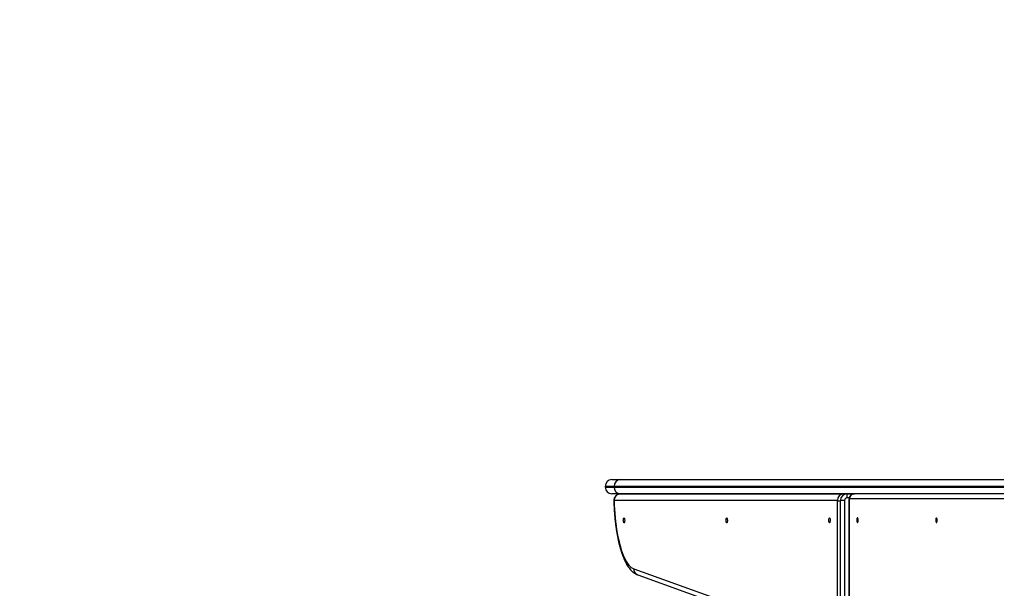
# Model space of a CAD drawing. Header units: millimetres. Extents: x -6332 to 8932, y -6739 to 7096.
# Drawn here: x -4886 to -3440, y 700 to 1542 of the extents above; entities that cross this region are included whole.
import ezdxf

# ---------------------------------------------------------------- set-up
doc = ezdxf.new("R2010")
doc.units = ezdxf.units.MM
for name, color, linetype in [('DIKOM_ОБЪЕКТ', 7, 'Continuous'), ('DIKOM_РАЗМЕР_ЗОНА', 7, 'Continuous'), ('DIKOM_РАЗМЕР_ОБЪЕКТА', 7, 'Continuous')]:
    doc.layers.add(name, color=color, linetype=linetype)
doc.styles.add('style1', font='arial.ttf', dxfattribs={"width": 0.8})
doc.dimstyles.new('1-50', dxfattribs={"dimtxt": 300, "dimasz": 200, "dimexe": 100, "dimexo": 0, "dimgap": 100, "dimtad": 1, "dimtxsty": 'style1', "dimcen": 200, "dimclrd": 7, "dimclre": 7, "dimclrt": 7, "dimadec": 1, "dimazin": 2, "dimtfac": 1, "dimtmove": 0, "dimatfit": 2, "dimfxl": 0, "dimlwd": 25, "dimlwe": 18, "dimarcsym": 0})

# ---------------------------------------------------------------- blocks, each defined once
blk = doc.blocks.new('*D9')
at = {"layer": 'Defpoints', "color": 0, "transparency": 16777216}
for p in [(777.2, 5594), (-4228.7, -3389.8), (7301.7, -3389.8)]:
    blk.add_point(p, dxfattribs=at)
at = {"layer": 'DIKOM_РАЗМЕР_ОБЪЕКТА', "color": 7, "lineweight": 18, "transparency": 16777216}
for p, q in [((777.2, 5594), (7401.7, 5594)), ((-4228.7, -3389.8), (7401.7, -3389.8))]:
    blk.add_line(p, q, dxfattribs=at)
at = {"layer": 'DIKOM_РАЗМЕР_ОБЪЕКТА', "color": 7, "lineweight": 25, "transparency": 16777216}
blk.add_line((7301.7, 5394), (7301.7, -3189.8), dxfattribs=at)
at = {"layer": 'DIKOM_РАЗМЕР_ОБЪЕКТА', "color": 7, "transparency": 16777216}
for points in [[(7268.4, 5394), (7335.1, 5394), (7301.7, 5594)], [(7268.4, -3189.8), (7335.1, -3189.8), (7301.7, -3389.8)]]:
    blk.add_solid(points, dxfattribs=at)
at = {"layer": 'DIKOM_РАЗМЕР_ОБЪЕКТА', "color": 7, "transparency": 16777216, "insert": (7048.6, 1153.7), "char_height": 300, "attachment_point": 5, "rotation": 90, "style": 'style1'}
blk.add_mtext('9000', dxfattribs=at)
blk = doc.blocks.new('*D10')
at = {"layer": 'Defpoints', "color": 0, "transparency": 16777216}
for p in [(4034.8, 3636.6), (-4490.8, -1960.5), (4034.8, -5533.4)]:
    blk.add_point(p, dxfattribs=at)
at = {"layer": 'DIKOM_РАЗМЕР_ОБЪЕКТА', "color": 7, "lineweight": 18, "transparency": 16777216}
for p, q in [((4034.8, 3636.6), (4034.8, -5633.4)), ((-4490.8, -1960.5), (-4490.8, -5633.4))]:
    blk.add_line(p, q, dxfattribs=at)
at = {"layer": 'DIKOM_РАЗМЕР_ОБЪЕКТА', "color": 7, "lineweight": 25, "transparency": 16777216}
blk.add_line((-4290.8, -5533.4), (3834.8, -5533.4), dxfattribs=at)
at = {"layer": 'DIKOM_РАЗМЕР_ОБЪЕКТА', "color": 7, "transparency": 16777216}
for points in [[(-4290.8, -5500.1), (-4290.8, -5566.7), (-4490.8, -5533.4)], [(3834.8, -5500.1), (3834.8, -5566.7), (4034.8, -5533.4)]]:
    blk.add_solid(points, dxfattribs=at)
at = {"layer": 'DIKOM_РАЗМЕР_ОБЪЕКТА', "color": 7, "transparency": 16777216, "insert": (308, -5280.2), "char_height": 300, "attachment_point": 5, "style": 'style1'}
blk.add_mtext('8500', dxfattribs=at)
blk = doc.blocks.new('*D11')
at = {"layer": 'Defpoints', "color": 0, "transparency": 16777216}
for p in [(1114.3, 7096.4), (-4349.6, -4627.3), (8831.8, -4627.3)]:
    blk.add_point(p, dxfattribs=at)
at = {"layer": 'DIKOM_РАЗМЕР_ЗОНА', "color": 7, "lineweight": 18, "transparency": 16777216}
for p, q in [((1114.3, 7096.4), (8931.8, 7096.4)), ((-4349.6, -4627.3), (8931.8, -4627.3))]:
    blk.add_line(p, q, dxfattribs=at)
at = {"layer": 'DIKOM_РАЗМЕР_ЗОНА', "color": 7, "lineweight": 25, "transparency": 16777216}
blk.add_line((8831.8, 6896.4), (8831.8, -4427.3), dxfattribs=at)
at = {"layer": 'DIKOM_РАЗМЕР_ЗОНА', "color": 7, "transparency": 16777216}
for points in [[(8798.4, 6896.4), (8865.1, 6896.4), (8831.8, 7096.4)], [(8798.4, -4427.3), (8865.1, -4427.3), (8831.8, -4627.3)]]:
    blk.add_solid(points, dxfattribs=at)
at = {"layer": 'DIKOM_РАЗМЕР_ЗОНА', "color": 7, "transparency": 16777216, "insert": (8578.6, 1308.2), "char_height": 300, "attachment_point": 5, "rotation": 90, "style": 'style1'}
blk.add_mtext('11750', dxfattribs=at)
blk = doc.blocks.new('*D12')
at = {"layer": 'Defpoints', "color": 0, "transparency": 16777216}
for p in [(6134.4, 3354.9), (-6332, -2644.9), (6134.4, -6639)]:
    blk.add_point(p, dxfattribs=at)
at = {"layer": 'DIKOM_РАЗМЕР_ЗОНА', "color": 7, "lineweight": 18, "transparency": 16777216}
for p, q in [((6134.4, 3354.9), (6134.4, -6739)), ((-6332, -2644.9), (-6332, -6739))]:
    blk.add_line(p, q, dxfattribs=at)
at = {"layer": 'DIKOM_РАЗМЕР_ЗОНА', "color": 7, "lineweight": 25, "transparency": 16777216}
blk.add_line((-6132, -6639), (5934.4, -6639), dxfattribs=at)
at = {"layer": 'DIKOM_РАЗМЕР_ЗОНА', "color": 7, "transparency": 16777216}
for points in [[(-6132, -6605.7), (-6132, -6672.3), (-6332, -6639)], [(5934.4, -6605.7), (5934.4, -6672.3), (6134.4, -6639)]]:
    blk.add_solid(points, dxfattribs=at)
at = {"layer": 'DIKOM_РАЗМЕР_ЗОНА', "color": 7, "transparency": 16777216, "insert": (-98.8, -6385.8), "char_height": 300, "attachment_point": 5, "style": 'style1'}
blk.add_mtext('12500', dxfattribs=at)

msp = doc.modelspace()

# ---------------------------------------------------------------- linework, layer by layer
at = {"layer": 'DIKOM_ОБЪЕКТ', "color": 7, "linetype": 'Continuous', "lineweight": 15}
for p, q in [((-4009.499, 861.087), (-3996.828, 861.087)), ((-3996.828, 861.087), (-3321.629, 861.087)), ((-4019.499, 851.087), (-4019.499, 850.087)), ((-4006.391, 851.087), (-4019.499, 851.087)), ((-4019.499, 850.087), (-4006.391, 850.087)), ((-3996.828, 840.087), (-4009.499, 840.087)), ((-3331.192, 851.087), (-4006.391, 851.087)), ((-4006.391, 851.087), (-4006.391, 850.087)), ((-4006.391, 850.087), (-3331.192, 850.087)), ((-3996.994, 839.852), (-3666.746, 839.852)), ((-3321.629, 840.087), (-3996.828, 840.087)), ((-3664.833, 839.852), (-3666.746, 839.852)), ((-3666.746, 839.852), (-3666.175, 839.66)), ((-3666.175, 839.66), (-3665.64, 839.11)), ((-3664.833, 839.852), (-3663.482, 839.852)), ((-3664.263, 839.66), (-3664.833, 839.852)), ((-3664.25, 839.651), (-3664.263, 839.66)), ((-3661.33, 834.087), (-3661.33, 840.087)), ((-3661.33, 840.087), (-3650.641, 840.087)), ((-4006.636, 829.556), (-4006.589, 829.64)), ((-4006.589, 829.64), (-4006.224, 829.807)), ((-4006.217, 830.012), (-4006.224, 829.911)), ((-4006.224, 829.911), (-4006.224, 829.807)), ((-4006.224, 829.807), (-4006.003, 823.471)), ((-4006.204, 830.106), (-4006.217, 830.012)), ((-4006.186, 830.19), (-4006.204, 830.106)), ((-4006.164, 830.258), (-4006.186, 830.19)), ((-4006.138, 830.31), (-4006.164, 830.258)), ((-4006.109, 830.342), (-4006.138, 830.31)), ((-4006.079, 830.352), (-4006.109, 830.342)), ((-3675.831, 830.352), (-4006.079, 830.352)), ((-3675.802, 830.343), (-3675.831, 830.352)), ((-3675.775, 830.314), (-3675.802, 830.343)), ((-3675.749, 830.268), (-3675.775, 830.314)), ((-3675.727, 830.206), (-3675.749, 830.268)), ((-3675.709, 830.13), (-3675.727, 830.206)), ((-3675.696, 830.044), (-3675.709, 830.13)), ((-3675.687, 829.95), (-3675.696, 830.044)), ((-3675.685, 829.853), (-3675.687, 829.95)), ((-3675.685, -50.148), (-3675.685, 829.853)), ((-3675.685, 829.853), (-3671.33, 829.853)), ((-3665.33, 830.087), (-3671.33, 830.087)), ((-3671.33, -49.913), (-3671.33, 830.087)), ((-3665.33, 830.087), (-3665.33, -49.913)), ((-3658.305, 834.087), (-3661.33, 834.087)), ((-3658.872, 830.087), (-3658.872, -49.913)), ((-3658.544, 830.087), (-3658.872, 830.087)), ((-3658.53, 830.575), (-3658.544, 830.087)), ((-3658.544, 830.087), (-3658.544, -49.913)), ((-3658.489, 831.043), (-3658.53, 830.575)), ((-3658.421, 831.476), (-3658.489, 831.043)), ((-3658.33, 831.854), (-3658.421, 831.476)), ((-3658.219, 832.165), (-3658.33, 831.854)), ((-3658.093, 832.397), (-3658.219, 832.165)), ((-3657.956, 832.539), (-3658.093, 832.397)), ((-3657.813, 832.587), (-3657.956, 832.539)), ((-3400.526, 832.587), (-3657.813, 832.587)), ((-4006.003, 823.471), (-4005.675, 817.189)), ((-4005.675, 817.189), (-4005.243, 810.981)), ((-4005.243, 810.981), (-4004.708, 804.868)), ((-4004.708, 804.868), (-4004.071, 798.87)), ((-4004.071, 798.87), (-4003.335, 793.007)), ((-3992.612, 800.563), (-3992.584, 801.712)), ((-3992.529, 799.447), (-3992.612, 800.563)), ((-3992.584, 801.712), (-3992.449, 802.767)), ((-3992.345, 798.482), (-3992.529, 799.447)), ((-3992.449, 802.767), (-3992.221, 803.614)), ((-3992.079, 797.774), (-3992.345, 798.482)), ((-3992.221, 803.614), (-3991.924, 804.163)), ((-3991.761, 797.4), (-3992.079, 797.774)), ((-3991.924, 804.163), (-3991.592, 804.352)), ((-3991.424, 797.4), (-3991.761, 797.4)), ((-3991.592, 804.352), (-3991.26, 804.163)), ((-3991.105, 797.774), (-3991.424, 797.4)), ((-3991.26, 804.163), (-3990.964, 803.614)), ((-3990.839, 798.482), (-3991.105, 797.774)), ((-3990.964, 803.614), (-3990.735, 802.767)), ((-3990.655, 799.447), (-3990.839, 798.482)), ((-3990.735, 802.767), (-3990.6, 801.712)), ((-3990.572, 800.563), (-3990.655, 799.447)), ((-3990.6, 801.712), (-3990.572, 800.563)), ((-3840.579, 800.563), (-3840.551, 801.712)), ((-3840.496, 799.447), (-3840.579, 800.563)), ((-3840.551, 801.712), (-3840.416, 802.767)), ((-3840.312, 798.482), (-3840.496, 799.447)), ((-3840.416, 802.767), (-3840.187, 803.614)), ((-3840.046, 797.774), (-3840.312, 798.482)), ((-3840.187, 803.614), (-3839.891, 804.163)), ((-3839.727, 797.4), (-3840.046, 797.774)), ((-3839.891, 804.163), (-3839.559, 804.352)), ((-3839.39, 797.4), (-3839.727, 797.4)), ((-3839.559, 804.352), (-3839.227, 804.163)), ((-3839.072, 797.774), (-3839.39, 797.4)), ((-3839.227, 804.163), (-3838.93, 803.614)), ((-3838.806, 798.482), (-3839.072, 797.774)), ((-3838.93, 803.614), (-3838.702, 802.767)), ((-3838.622, 799.447), (-3838.806, 798.482)), ((-3838.702, 802.767), (-3838.567, 801.712)), ((-3838.539, 800.563), (-3838.622, 799.447)), ((-3838.567, 801.712), (-3838.539, 800.563)), ((-3688.545, 800.563), (-3688.518, 801.712)), ((-3688.463, 799.447), (-3688.545, 800.563)), ((-3688.518, 801.712), (-3688.382, 802.767)), ((-3688.278, 798.482), (-3688.463, 799.447)), ((-3688.382, 802.767), (-3688.154, 803.614)), ((-3688.013, 797.774), (-3688.278, 798.482)), ((-3688.154, 803.614), (-3687.858, 804.163)), ((-3687.694, 797.4), (-3688.013, 797.774)), ((-3687.858, 804.163), (-3687.526, 804.352)), ((-3687.357, 797.4), (-3687.694, 797.4)), ((-3687.526, 804.352), (-3687.193, 804.163)), ((-3687.039, 797.774), (-3687.357, 797.4)), ((-3687.193, 804.163), (-3686.897, 803.614)), ((-3686.773, 798.482), (-3687.039, 797.774)), ((-3686.897, 803.614), (-3686.669, 802.767)), ((-3686.588, 799.447), (-3686.773, 798.482)), ((-3686.669, 802.767), (-3686.534, 801.712)), ((-3686.506, 800.563), (-3686.588, 799.447)), ((-3686.534, 801.712), (-3686.506, 800.563)), ((-3647.056, 802.493), (-3647.138, 801.376)), ((-3647.138, 801.376), (-3647.11, 800.228)), ((-3647.11, 800.228), (-3646.975, 799.172)), ((-3646.871, 803.457), (-3647.056, 802.493)), ((-3646.975, 799.172), (-3646.747, 798.325)), ((-3646.605, 804.165), (-3646.871, 803.457)), ((-3646.747, 798.325), (-3646.451, 797.776)), ((-3646.287, 804.539), (-3646.605, 804.165)), ((-3646.451, 797.776), (-3646.118, 797.587)), ((-3645.95, 804.539), (-3646.287, 804.539)), ((-3646.118, 797.587), (-3645.786, 797.776)), ((-3645.631, 804.165), (-3645.95, 804.539)), ((-3645.786, 797.776), (-3645.49, 798.325)), ((-3645.366, 803.457), (-3645.631, 804.165)), ((-3645.49, 798.325), (-3645.262, 799.172)), ((-3645.181, 802.493), (-3645.366, 803.457)), ((-3645.262, 799.172), (-3645.126, 800.228)), ((-3645.099, 801.376), (-3645.181, 802.493)), ((-3645.126, 800.228), (-3645.099, 801.376)), ((-3530.107, 802.493), (-3530.19, 801.376)), ((-3530.19, 801.376), (-3530.162, 800.228)), ((-3530.162, 800.228), (-3530.026, 799.172)), ((-3529.923, 803.457), (-3530.107, 802.493)), ((-3530.026, 799.172), (-3529.798, 798.325)), ((-3529.657, 804.165), (-3529.923, 803.457)), ((-3529.798, 798.325), (-3529.502, 797.776)), ((-3529.338, 804.539), (-3529.657, 804.165)), ((-3529.502, 797.776), (-3529.17, 797.587)), ((-3529.001, 804.539), (-3529.338, 804.539)), ((-3529.17, 797.587), (-3528.837, 797.776)), ((-3528.683, 804.165), (-3529.001, 804.539)), ((-3528.837, 797.776), (-3528.541, 798.325)), ((-3528.417, 803.457), (-3528.683, 804.165)), ((-3528.541, 798.325), (-3528.313, 799.172)), ((-3528.233, 802.493), (-3528.417, 803.457)), ((-3528.313, 799.172), (-3528.178, 800.228)), ((-3528.15, 801.376), (-3528.233, 802.493)), ((-3528.178, 800.228), (-3528.15, 801.376)), ((-4003.335, 793.007), (-4002.502, 787.297)), ((-4002.502, 787.297), (-4001.575, 781.761)), ((-4001.575, 781.761), (-4000.556, 776.414)), ((-4000.556, 776.414), (-3999.449, 771.277)), ((-3999.449, 771.277), (-3998.259, 766.365)), ((-3998.259, 766.365), (-3996.988, 761.694)), ((-3996.988, 761.694), (-3995.64, 757.279)), ((-3995.64, 757.279), (-3994.221, 753.136)), ((-3994.221, 753.136), (-3992.735, 749.278)), ((-3992.735, 749.278), (-3991.187, 745.718)), ((-3991.187, 745.718), (-3989.582, 742.466)), ((-3989.582, 742.466), (-3987.925, 739.534)), ((-3987.925, 739.534), (-3986.221, 736.933)), ((-3986.221, 736.933), (-3984.477, 734.669)), ((-3984.477, 734.669), (-3982.697, 732.75)), ((-3982.697, 732.75), (-3980.889, 731.184)), ((-3980.889, 731.184), (-3979.057, 729.974)), ((-3979.057, 729.974), (-3977.208, 729.126)), ((-3977.208, 729.126), (-3829.115, 675.888)), ((-3971.337, 720.186), (-3823.244, 666.948))]:
    msp.add_line(p, q, dxfattribs=at)
for centre, radius, start, end in [((-4009.499, 851.087), 10, 90, 180), ((-3996.604, 851.3), 9.789, 91.310847, 181.249621), ((-4009.499, 850.087), 10, 180, 270), ((-3996.605, 849.873), 9.789, 178.748729, 268.693533), ((-3996.782, 830.556), 9.299, 91.306228, 181.253072), ((-3666.534, 830.556), 9.299, 91.306333, 181.252967), ((-3661.33, 830.087), 10, 90, 180), ((-3650.473, 832.747), 7.342, 91.311727, 181.248622), ((-3661.33, 830.087), 4, 90, 180), ((-3968.119, 728.697), 9.099, 177.2958, 249.290681)]:
    msp.add_arc(centre, radius, start, end, dxfattribs=at)
for points, knots in [([(-3996.994, 839.852), (-3997.548, 839.824), (-3998.651, 839.769), (-4000.225, 839.334), (-4001.651, 838.686), (-4002.894, 837.858), (-4003.946, 836.899), (-4004.81, 835.847), (-4005.493, 834.732), (-4006.011, 833.573), (-4006.376, 832.359), (-4006.618, 831.017), (-4006.63, 830.069), (-4006.636, 829.556)], [0, 0, 0, 0, 0.10541777, 0.20964791, 0.30851971, 0.40271901, 0.49266448, 0.57864696, 0.66112717, 0.74090741, 0.81990884, 0.90241324, 1, 1, 1, 1]), ([(-3663.384, 839.707), (-3663.688, 839.762), (-3664.168, 839.848), (-3664.655, 839.851), (-3664.833, 839.852)], [0, 0, 0, 0, 0.63383547, 1, 1, 1, 1]), ([(-3650.641, 840.087), (-3651.186, 840.054), (-3652.216, 839.991), (-3653.641, 839.524), (-3654.863, 838.879), (-3655.903, 838.072), (-3656.765, 837.149), (-3657.461, 836.133), (-3658.009, 835.028), (-3658.432, 833.794), (-3658.732, 832.377), (-3658.859, 831.102), (-3658.869, 830.314), (-3658.872, 830.087)], [0, 0, 0, 0, 0.11124898, 0.21032296, 0.30396619, 0.39328787, 0.47930272, 0.56343205, 0.64797004, 0.73738838, 0.83948849, 0.95369757, 1, 1, 1, 1]), ([(-4006.636, 829.556), (-4006.605, 828.494), (-4006.516, 825.418), (-4006.297, 820.352), (-4005.947, 814.386), (-4005.504, 808.486), (-4004.969, 802.665), (-4004.342, 796.939), (-4003.626, 791.321), (-4002.821, 785.825), (-4001.927, 780.464), (-4000.947, 775.251), (-3999.88, 770.196), (-3998.728, 765.311), (-3997.491, 760.606), (-3996.168, 756.09), (-3994.758, 751.771), (-3993.257, 747.656), (-3991.663, 743.752), (-3989.968, 740.063), (-3988.162, 736.598), (-3986.235, 733.365), (-3984.174, 730.383), (-3981.976, 727.683), (-3979.737, 725.396), (-3977.499, 723.522), (-3975.308, 722.04), (-3973.26, 720.934), (-3971.906, 720.407), (-3971.337, 720.186)], [0, 0, 0, 0, 0.02000978, 0.05800929, 0.09602836, 0.13406949, 0.17214279, 0.21025143, 0.24840887, 0.28662652, 0.32491204, 0.36328504, 0.40175832, 0.44035413, 0.47909661, 0.51801457, 0.55714261, 0.59652129, 0.63619666, 0.67622224, 0.7166356, 0.75745074, 0.79859319, 0.83971309, 0.88010848, 0.91446453, 0.94690594, 0.97767968, 1, 1, 1, 1])]:
    msp.add_open_spline(points, degree=3, knots=knots, dxfattribs=at)

# ---------------------------------------------------------------- dimensions: what is measured, and where the dimension line sits
at = {"layer": 'DIKOM_РАЗМЕР_ЗОНА'}
dim = msp.add_linear_dim(base=(8831.757, -4627.344), p1=(1114.346, 7096.351), p2=(-4349.589, -4627.344), angle=90, text='11750', dimstyle='1-50', dxfattribs=at)
dim.commit()
dim.dimension.update_dxf_attribs({"geometry": '*D11', "text_midpoint": (8831.757, 1308.196), "dimtype": 160})
dim = msp.add_linear_dim(base=(6134.379, -6639), p1=(-6332, -2644.933), p2=(6134.379, 3354.853), text='12500', dimstyle='1-50', dxfattribs=at)
dim.commit()
dim.dimension.update_dxf_attribs({"geometry": '*D12', "text_midpoint": (-98.81, -6639), "dimtype": 160})
at = {"layer": 'DIKOM_РАЗМЕР_ОБЪЕКТА'}
dim = msp.add_linear_dim(base=(7301.722, -3389.779), p1=(777.17, 5593.968), p2=(-4228.728, -3389.779), angle=90, text='9000', dimstyle='1-50', dxfattribs=at)
dim.commit()
dim.dimension.update_dxf_attribs({"geometry": '*D9', "text_midpoint": (7301.722, 1153.714), "dimtype": 160})
dim = msp.add_linear_dim(base=(4034.777, -5533.386), p1=(-4490.848, -1960.464), p2=(4034.777, 3636.587), text='8500', dimstyle='1-50', dxfattribs=at)
dim.commit()
dim.dimension.update_dxf_attribs({"geometry": '*D10', "text_midpoint": (308.034, -5533.386), "dimtype": 160})

doc.saveas('drawing.dxf')
